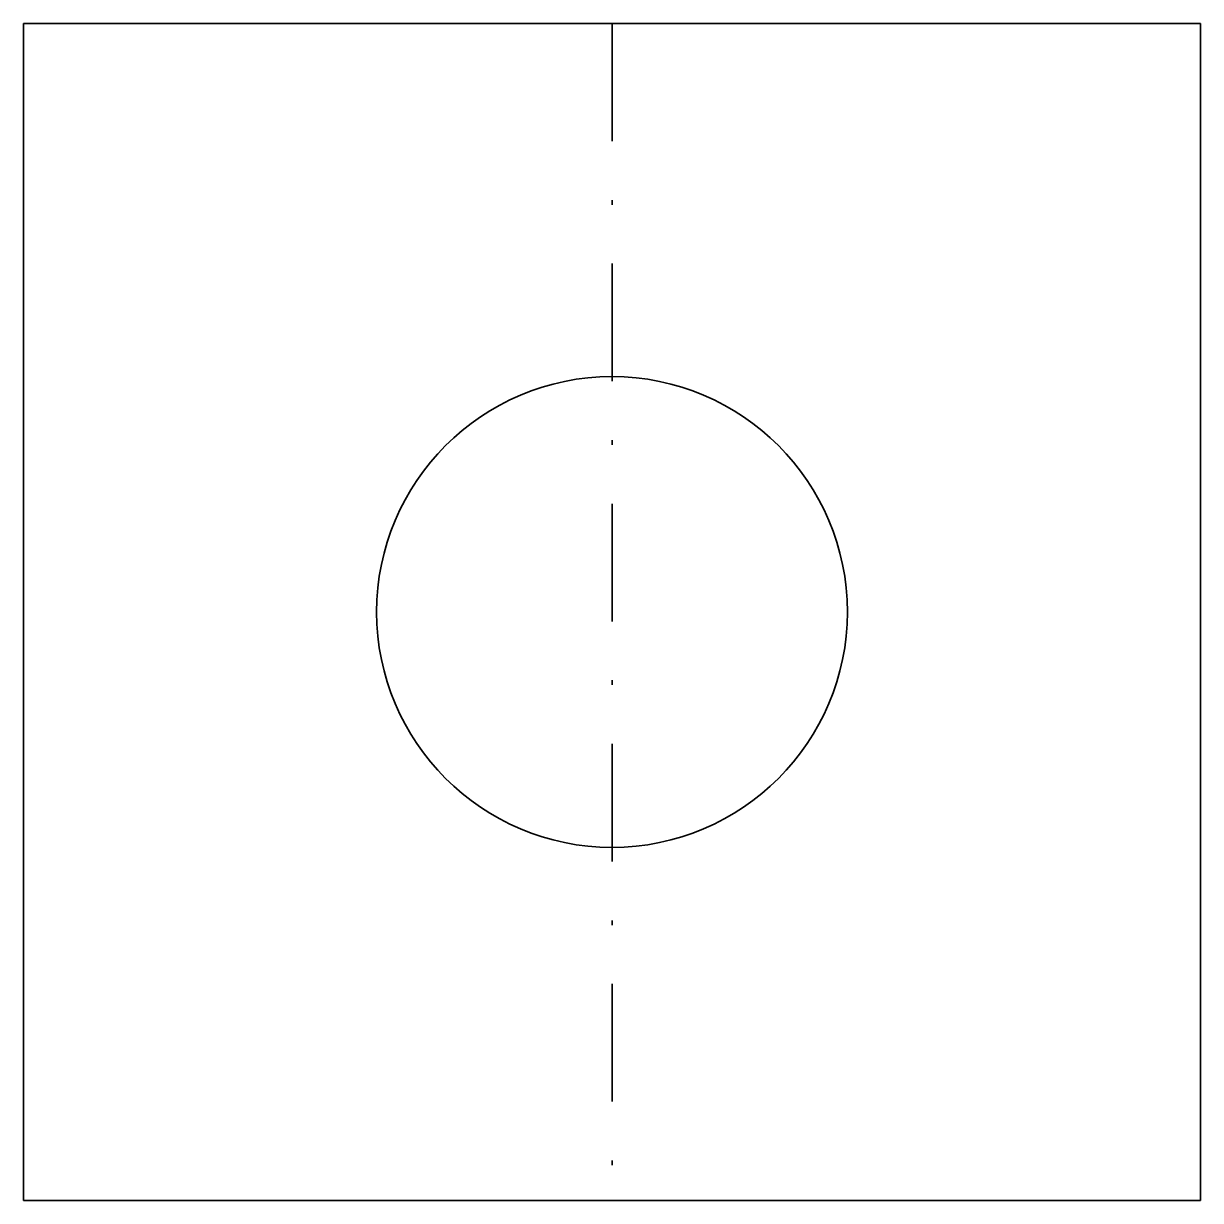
# Model space of a CAD drawing. Header units: millimetres. Extents: x -25 to 0, y 0 to 25.
import ezdxf

# ---------------------------------------------------------------- set-up
doc = ezdxf.new("R2010")
doc.units = ezdxf.units.MM
doc.header["$LTSCALE"] = 5
doc.linetypes.add('AUSGEZOGEN', pattern=[0])
doc.linetypes.add('DASHDOT', pattern=[1, 0.5, -0.25, 0, -0.25])
doc.layers.add('2', color=7, linetype='Continuous')

msp = doc.modelspace()

# ---------------------------------------------------------------- linework, layer by layer
at = {"layer": '2', "color": 7, "linetype": 'AUSGEZOGEN', "lineweight": 35}
for p, q in [((-25, 25), (0, 25)), ((-25, 0), (-25, 25)), ((0, 25), (0, 0)), ((0, 0), (-25, 0))]:
    msp.add_line(p, q, dxfattribs=at)
at = {"layer": '2', "color": 7, "linetype": 'DASHDOT', "lineweight": 35}
msp.add_line((-12.5, 25), (-12.5, 0), dxfattribs=at)
at = {"layer": '2', "color": 7, "linetype": 'AUSGEZOGEN', "lineweight": 35}
msp.add_circle((-12.5, 12.5), 5, dxfattribs=at)

doc.saveas('drawing.dxf')
